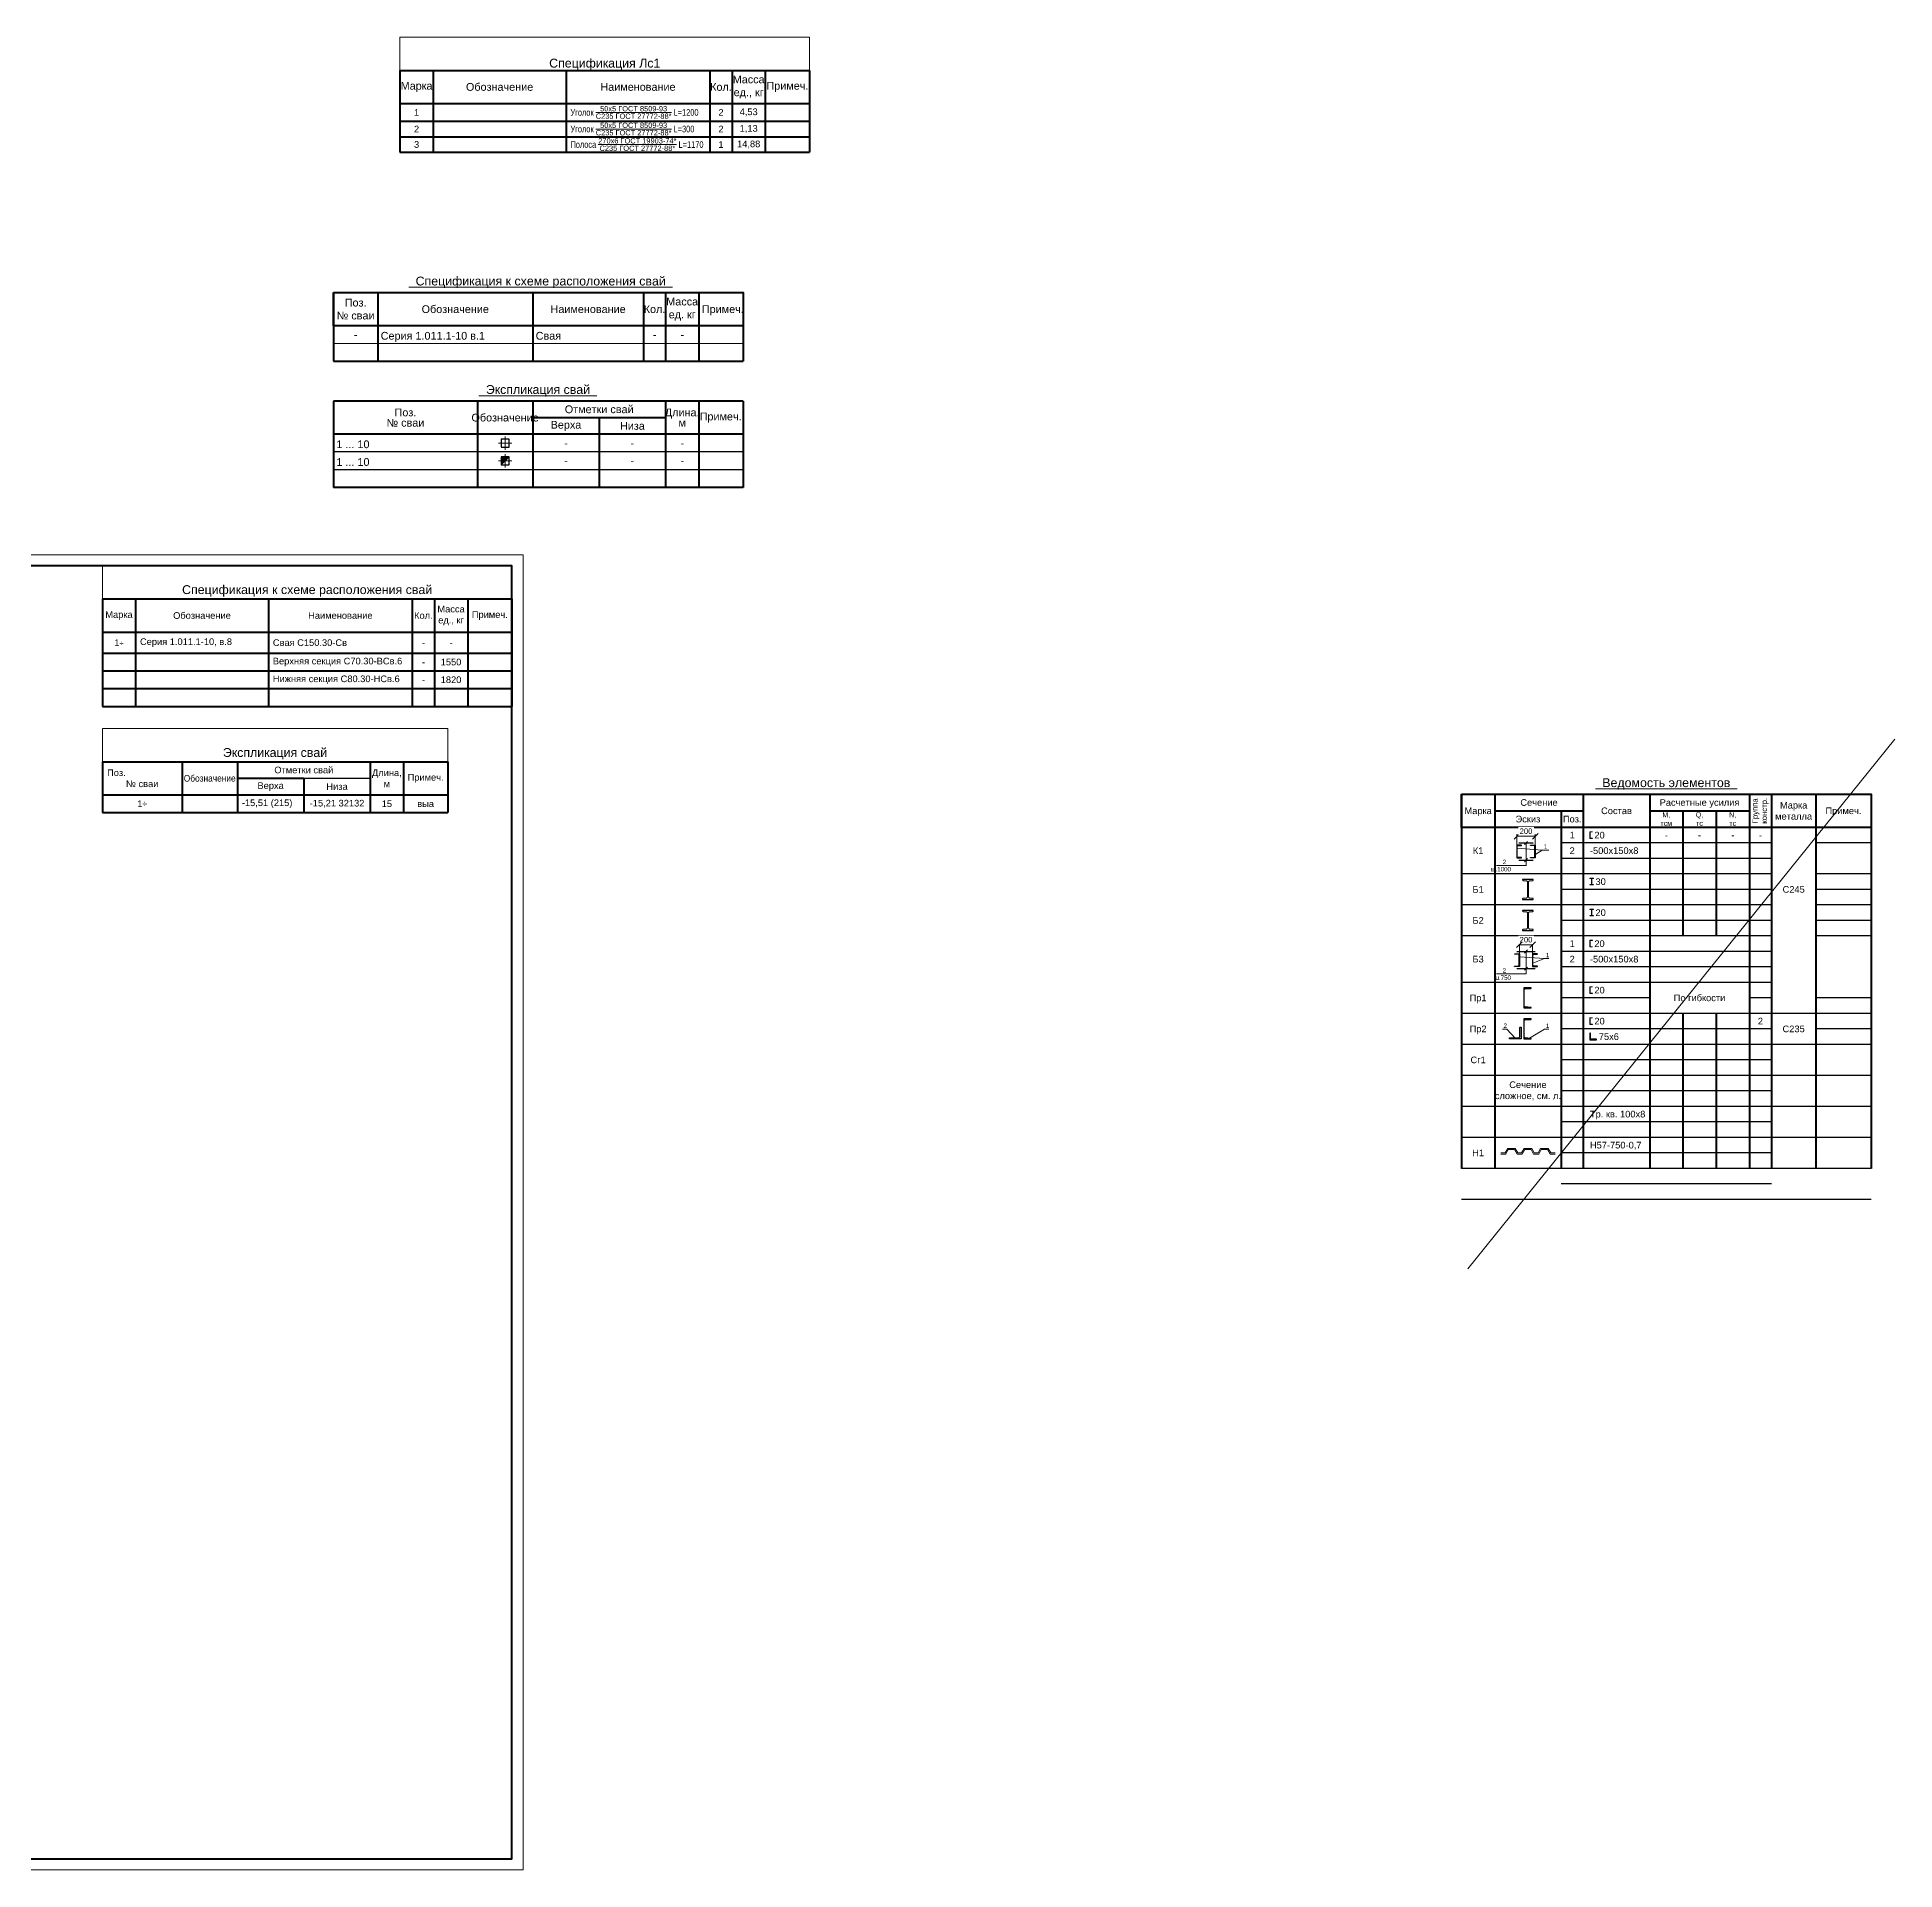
# Paper-space layout 'А1 г' of a CAD drawing. Header units: millimetres. Extents: x -1826 to 3142, y -699 to 3864.
# Drawn here: x 622 to 1461, y 1 to 829 of the extents above; entities that cross this region are included whole.
import ezdxf
from ezdxf.enums import TextEntityAlignment as Align

# ---------------------------------------------------------------- set-up
doc = ezdxf.new("R2010")
doc.units = ezdxf.units.MM
doc.header["$MEASUREMENT"] = 0
doc.header["$PDMODE"] = 3
doc.linetypes.add('ОСЕВАЯ', pattern=[20, 15, -2, 1, -2])
for name, color, linetype, lineweight in [('01_Оси', 4, 'ОСЕВАЯ', 13), ('01_Спецификация', 7, 'Continuous', 13), ('01_Спецификация @ 1 (1)', 7, 'Continuous', 13), ('01_Формат', 7, 'Continuous', 13)]:
    doc.layers.add(name, color=color, linetype=linetype, lineweight=lineweight)
doc.styles.add('Arial', font='arial.ttf')
doc.dimstyles.new('А-2.5-1', dxfattribs={"dimscale": 0, "dimtxt": 2.5, "dimasz": 2.5, "dimexe": 1, "dimexo": 0, "dimgap": 1, "dimtad": 1, "dimdec": 1, "dimlfac": -1, "dimrnd": 1, "dimtxsty": 'Arial', "dimblk": 'OBLIQUE', "dimcen": 0, "dimclrd": 256, "dimclre": 256, "dimadec": 1, "dimazin": 2, "dimtfac": 1, "dimtdec": 1, "dimtmove": 0, "dimatfit": 3, "dimfxl": 1, "dimtfill": 1, "dimtolj": 1, "dimlwd": 15, "dimlwe": 15, "dimarcsym": 0})

# ---------------------------------------------------------------- blocks, each defined once
blk = doc.blocks.new('швеллер 24')
blk.add_lwpolyline([(66, 118), (66, 120), (-24, 120), (-24, -120), (66, -120), (66, -118, 0.387823), (62, -114), (-9, -107, -0.387823), (-19, -97), (-19, 97, -0.387823), (-9, 107), (62, 114, 0.387823)], format="xyb", close=True)
blk = doc.blocks.new('_Oblique')
at = {"color": 0, "linetype": 'ByBlock', "lineweight": -2}
blk.add_line((-0.5, -0.5), (0.5, 0.5), dxfattribs=at)
blk = doc.blocks.new('*D70')
at = {"layer": '01_Спецификация', "lineweight": 15, "transparency": 16777216}
for p, q in [((1290.34, 463.8), (1290.34, 468.83)), ((1290.34, 467.83), (1298.68, 467.83)), ((1298.68, 463.8), (1298.68, 468.83))]:
    blk.add_line(p, q, dxfattribs=at)
at = {"layer": 'Defpoints', "color": 0, "transparency": 16777216}
for p in [(1290.34, 463.8), (1298.68, 463.8)]:
    blk.add_point(p, dxfattribs=at)
at = {"layer": '01_Спецификация', "lineweight": 15, "transparency": 16777216, "xscale": 2.5, "yscale": 2.5, "zscale": 2.5, "rotation": 180}
blk.add_blockref('_Oblique', (1290.34, 467.83), dxfattribs=at)
at = {"layer": '01_Спецификация', "lineweight": 15, "transparency": 16777216, "xscale": 2.5, "yscale": 2.5, "zscale": 2.5}
blk.add_blockref('_Oblique', (1298.68, 467.83), dxfattribs=at)
at = {"layer": '01_Спецификация', "color": 0, "lineweight": 13, "transparency": 16777216, "insert": (1294.51, 470.1), "char_height": 2.5, "attachment_point": 5, "style": 'Arial', "bg_fill": 3, "box_fill_scale": 1.25, "bg_fill_color": 256, "bg_fill_true_color": 13158600, "bg_fill_transparency": 0}
blk.add_mtext('\\A1;200', dxfattribs=at)
at = {"layer": 'Defpoints', "color": 0, "transparency": 16777216}
blk.add_point((1298.68, 467.83), dxfattribs=at)
blk = doc.blocks.new('*D71')
at = {"layer": '01_Спецификация', "lineweight": 15, "transparency": 16777216}
for p, q in [((1291.51, 414.8), (1291.51, 419.83)), ((1297.51, 414.8), (1297.51, 419.83)), ((1291.51, 418.83), (1297.51, 418.83))]:
    blk.add_line(p, q, dxfattribs=at)
at = {"layer": 'Defpoints', "color": 0, "transparency": 16777216}
for p in [(1291.51, 414.8), (1297.51, 414.8)]:
    blk.add_point(p, dxfattribs=at)
at = {"layer": '01_Спецификация', "color": 0, "lineweight": 13, "transparency": 16777216, "insert": (1294.51, 421.1), "char_height": 2.5, "attachment_point": 5, "style": 'Arial', "bg_fill": 3, "box_fill_scale": 1.25, "bg_fill_color": 256, "bg_fill_true_color": 13158600, "bg_fill_transparency": 0}
blk.add_mtext('\\A1;200', dxfattribs=at)
at = {"layer": 'Defpoints', "color": 0, "transparency": 16777216}
blk.add_point((1297.51, 418.83), dxfattribs=at)
at = {"layer": '01_Спецификация', "lineweight": 15, "transparency": 16777216, "xscale": 2.5, "yscale": 2.5, "zscale": 2.5, "rotation": 180}
blk.add_blockref('_Oblique', (1291.51, 418.83), dxfattribs=at)
at = {"layer": '01_Спецификация', "lineweight": 15, "transparency": 16777216, "xscale": 2.5, "yscale": 2.5, "zscale": 2.5}
blk.add_blockref('_Oblique', (1297.51, 418.83), dxfattribs=at)
blk = doc.blocks.new('*T62')
at = {"layer": '01_Спецификация', "color": 0, "lineweight": 40, "transparency": 16777216}
for p, q in [((0, -15), (185, -15)), ((0, -15), (0, -52)), ((15, -15), (15, -52)), ((75, -15), (75, -52)), ((140, -15), (140, -52)), ((150, -15), (150, -52)), ((165, -15), (165, -52)), ((185, -15), (185, -52)), ((0, -30), (185, -30)), ((0, -38), (185, -38)), ((0, -45), (185, -45)), ((0, -52), (185, -52))]:
    blk.add_line(p, q, dxfattribs=at)
at = {"layer": 'Defpoints', "color": 8, "linetype": 'ByBlock', "lineweight": 0, "transparency": 16777216}
for p, q in [((0, 0), (185, 0)), ((0, 0), (0, -15)), ((185, 0), (185, -15))]:
    blk.add_line(p, q, dxfattribs=at)
at = {"layer": '01_Спецификация', "color": 0, "transparency": 16777216, "style": 'Arial'}
for s, insert, char_height, width, attachment_point in [('Спецификация Лс1', (92.5, -14.94), 4, 184.88, 8), ('Марка', (7.5, -22.5), 3.5, 14.88, 5), ('Обозначение', (45, -22.5), 3.5, 59.88, 5), ('Наименование', (107.5, -22.5), 3.5, 64.88, 5), ('Кол.', (145, -22.5), 3.5, 9.88, 5), ('Масса ед., кг', (157.5, -22.5), 3.5, 14.88, 5), ('Примеч.', (175, -22.5), 3.5, 19.88, 5)]:
    blk.add_mtext(s, dxfattribs=dict(at, insert=insert, char_height=char_height, width=width, attachment_point=attachment_point))
at = {"layer": '01_Спецификация', "transparency": 16777216, "char_height": 3, "style": 'Arial'}
for s, insert, width, attachment_point in [('1', (7.5, -34), 15, 5), ('\\A1;{\\W0.8;Уголок \\H0.8x;\\S50х5 ГОСТ 8509-93/С235 ГОСТ 27772-88*;\\H1.25x; L=1200}', (77, -34), 61, 4), ('2', (145, -34), 10, 5), ('4,53', (157.5, -34), 15, 5), ('2', (7.5, -41.5), 15, 5), ('\\A1;{\\W0.8;Уголок \\H0.8x;\\S50х5 ГОСТ 8509-93/С235 ГОСТ 27772-88*;\\H1.25x; L=300}', (77, -41.5), 61, 4), ('2', (145, -41.5), 10, 5), ('1,13', (157.5, -41.5), 15, 5), ('3', (7.5, -48.5), 15, 5), ('\\A1;{\\W0.8;Полоса \\H0.8x;\\S270х6 ГОСТ 19903-74*/С235 ГОСТ 27772-88*;\\H1.25x; L=1170}', (77, -48.5), 61, 4), ('1', (145, -48.5), 10, 5), ('14,88', (157.5, -48.5), 15, 5)]:
    blk.add_mtext(s, dxfattribs=dict(at, insert=insert, width=width, attachment_point=attachment_point))
blk = doc.blocks.new('*T93')
at = {"layer": '01_Спецификация', "color": 0, "lineweight": 40, "transparency": 16777216}
for p, q in [((0, -15), (156, -15)), ((0, -15), (0, -38)), ((36, -15), (36, -38)), ((61, -15), (61, -38)), ((121, -15), (121, -38)), ((136, -15), (136, -38)), ((156, -15), (156, -38)), ((61, -22.5), (91, -22.5)), ((91, -22.5), (91, -38)), ((0, -30), (156, -30)), ((0, -38), (156, -38))]:
    blk.add_line(p, q, dxfattribs=at)
at = {"layer": '01_Спецификация', "color": 0, "linetype": 'ByBlock', "lineweight": -2, "transparency": 16777216}
blk.add_line((91, -22.5), (121, -22.5), dxfattribs=at)
at = {"layer": 'Defpoints', "color": 8, "linetype": 'ByBlock', "lineweight": 0, "transparency": 16777216}
for p, q in [((0, 0), (156, 0)), ((0, 0), (0, -15)), ((156, 0), (156, -15))]:
    blk.add_line(p, q, dxfattribs=at)
at = {"layer": '01_Спецификация', "color": 0, "transparency": 16777216, "style": 'Arial'}
for s, insert, char_height, width, attachment_point in [('Экспликация свай', (78, -14), 4, 154, 8), ('Поз.                     № сваи', (18, -22.5), 3, 35.88, 5), ('{\\W0.9;Обозначение}', (48.5, -22.5), 3, 24.88, 5), ('Отметки свай', (91, -18.75), 3, 59.88, 5), ('Длина, м', (128.5, -22.5), 3, 14.88, 5), ('Примеч.', (146, -22.5), 3, 19.88, 5)]:
    blk.add_mtext(s, dxfattribs=dict(at, insert=insert, char_height=char_height, width=width, attachment_point=attachment_point))
at = {"layer": '01_Спецификация', "transparency": 16777216, "char_height": 3, "style": 'Arial'}
for s, insert, width, attachment_point in [('Верха', (76, -26.25), 26, 5), ('Низа', (106, -26.25), 30, 5), ('1{\\fCS Standard|b0|i0|c204|p34;÷}', (18, -34), 36, 5), ('-15,51 (215)', (63, -34), 26, 4), ('-15,21 32132', (106, -34), 30, 5), ('15', (128.5, -34), 15, 5), ('выа', (146, -34), 20, 5)]:
    blk.add_mtext(s, dxfattribs=dict(at, insert=insert, width=width, attachment_point=attachment_point))
blk = doc.blocks.new('*T94')
at = {"layer": '01_Спецификация', "color": 0, "lineweight": 40, "transparency": 16777216}
for p, q in [((0, -15), (185, -15)), ((0, -15), (0, -63.51)), ((15, -15), (15, -63.51)), ((75, -15), (75, -63.51)), ((140, -15), (140, -63.51)), ((150, -15), (150, -63.51)), ((165, -15), (165, -63.51)), ((185, -15), (185, -63.51)), ((0, -30), (185, -30)), ((0, -39.51), (185, -39.51)), ((0, -47.51), (185, -47.51)), ((0, -55.51), (185, -55.51)), ((0, -63.51), (185, -63.51))]:
    blk.add_line(p, q, dxfattribs=at)
at = {"layer": 'Defpoints', "color": 8, "linetype": 'ByBlock', "lineweight": 0, "transparency": 16777216}
for p, q in [((0, 0), (185, 0)), ((0, 0), (0, -15)), ((185, 0), (185, -15))]:
    blk.add_line(p, q, dxfattribs=at)
at = {"layer": '01_Спецификация', "color": 0, "transparency": 16777216, "style": 'Arial'}
for s, insert, char_height, width, attachment_point in [('Спецификация к схеме расположения свай', (92.5, -14), 4, 183, 8), ('Марка', (7.5, -22.5), 3, 14.88, 5), ('Обозначение', (45, -22.5), 3, 59.88, 5), ('Наименование', (107.5, -22.5), 3, 64.88, 5), ('Кол.', (145, -22.5), 3, 9.88, 5), ('Масса ед., кг', (157.5, -22.5), 3, 14.88, 5), ('Примеч.', (175, -22.5), 3, 19.88, 5)]:
    blk.add_mtext(s, dxfattribs=dict(at, insert=insert, char_height=char_height, width=width, attachment_point=attachment_point))
at = {"layer": '01_Спецификация', "transparency": 16777216, "char_height": 3, "style": 'Arial'}
for s, insert, width, attachment_point in [('1{\\fCS Standard|b0|i0|c204|p34;\\H0.83333x;÷}', (7.5, -34.75), 15, 5), ('Серия 1.011.1-10, в.8', (17, -34.75), 56, 4), ('Свая С150.30-Св', (77, -34.75), 61, 4), ('Верхняя секция С70.30-ВСв.6', (77, -43.51), 61, 4), ('-', (145, -34.75), 10, 5), ('1550', (157.5, -43.51), 15, 5), ('-', (157.5, -34.75), 15, 5), ('Нижняя секция С80.30-НСв.6', (77, -51.51), 61, 4), ('-', (145, -43.51), 10, 5), ('1820', (157.5, -51.51), 15, 5), ('-', (145, -51.51), 10, 5)]:
    blk.add_mtext(s, dxfattribs=dict(at, insert=insert, width=width, attachment_point=attachment_point))

psp = doc.layouts.new('А1 г')

# ---------------------------------------------------------------- hatches: boundary and pattern name
at = {"layer": '01_Формат', "lineweight": 25}
h = psp.add_hatch(dxfattribs=at)
h.set_pattern_fill('ANSI31', color=256, scale=1.2)
h.set_pattern_definition([(45, (831.59642, 635.60178), (-0.106066, 0.106066), [])])
h.paths.add_polyline_path([(833.4, 637.4), (831.6, 637.4), (831.6, 635.6)])
h.paths.add_polyline_path([(833.4, 639.2), (831.6, 639.2), (831.6, 637.4), (833.4, 637.4)])
h.paths.add_polyline_path([(835.2, 639.2), (833.4, 639.2), (833.4, 637.4)])

# ---------------------------------------------------------------- linework, layer by layer
at = {"layer": '01_Оси'}
for p, q in [((833.4, 642.4), (833.4, 648.4)), ((830.4, 645.4), (836.4, 645.4)), ((833.4, 634.4), (833.4, 640.4)), ((830.4, 637.4), (836.4, 637.4))]:
    psp.add_line(p, q, dxfattribs=at)
at = {"layer": '01_Спецификация', "lineweight": 50}
for p, q in [((755.9, 713.4), (755.9, 682.4)), ((775.9, 713.4), (775.9, 682.4)), ((845.9, 713.4), (845.9, 682.4)), ((895.9, 713.4), (895.9, 682.4)), ((905.9, 713.4), (905.9, 682.4)), ((920.9, 713.4), (920.9, 682.4)), ((940.9, 713.4), (940.9, 682.4)), ((895.9, 705.9), (895.9, 682.4)), ((905.9, 705.9), (905.9, 682.4)), ((920.9, 705.9), (920.9, 682.4)), ((755.9, 682.4), (940.9, 682.4)), ((1265.38, 486.83), (1265.38, 317.83)), ((1280.38, 486.83), (1280.38, 317.83)), ((1320.38, 486.83), (1320.38, 317.83)), ((1350.38, 486.83), (1350.38, 317.83)), ((1395.38, 486.83), (1395.38, 317.83)), ((1405.38, 486.83), (1405.38, 317.83)), ((1425.38, 486.83), (1425.38, 317.83)), ((1450.38, 486.83), (1450.38, 317.83)), ((1280.38, 479.33), (1320.38, 479.33)), ((1310.38, 479.33), (1310.38, 317.83)), ((1350.38, 479.33), (1395.38, 479.33)), ((1365.38, 479.33), (1365.38, 422.83)), ((1380.38, 479.33), (1380.38, 422.83)), ((1365.38, 387.83), (1365.38, 317.83)), ((1380.38, 387.83), (1380.38, 317.83))]:
    psp.add_line(p, q, dxfattribs=at)
at = {"layer": '01_Спецификация', "linetype": 'Continuous'}
psp.add_line((755.9, 690.4), (940.9, 690.4), dxfattribs=at)
at = {"layer": '01_Спецификация', "lineweight": 25}
for p, q in [((1405.38, 471.83), (1265.38, 471.83)), ((1405.38, 471.83), (1310.38, 471.83)), ((1450.38, 471.83), (1425.41, 471.83)), ((1450.38, 471.83), (1425.42, 471.83)), ((1405.38, 464.83), (1310.38, 464.83)), ((1450.38, 464.83), (1425.44, 464.83)), ((1405.38, 457.83), (1310.38, 457.83)), ((1405.38, 450.83), (1265.38, 450.83)), ((1450.38, 450.83), (1425.38, 450.83)), ((1405.38, 436.83), (1265.38, 436.83)), ((1405.38, 443.83), (1310.38, 443.83)), ((1450.38, 436.83), (1425.38, 436.83)), ((1450.38, 443.83), (1425.44, 443.83)), ((1405.38, 429.83), (1310.38, 429.83)), ((1450.38, 429.83), (1425.44, 429.83)), ((1405.38, 422.83), (1265.38, 422.83)), ((1450.38, 422.83), (1425.38, 422.83)), ((1405.38, 415.83), (1310.38, 415.83)), ((1405.38, 408.83), (1310.38, 408.83)), ((1405.38, 401.83), (1265.38, 401.83)), ((1350.38, 394.83), (1310.38, 394.83)), ((1405.38, 394.83), (1395.38, 394.83)), ((1450.38, 394.83), (1425.44, 394.83)), ((1450.38, 387.83), (1265.38, 387.83)), ((1405.38, 380.83), (1310.38, 380.83)), ((1450.38, 380.83), (1425.47, 380.83)), ((1450.46, 373.83), (1265.38, 373.83)), ((1405.38, 366.83), (1310.38, 366.83)), ((1450.46, 359.83), (1265.38, 359.83)), ((1405.38, 352.83), (1310.38, 352.83)), ((1450.46, 345.83), (1265.38, 345.83)), ((1405.38, 338.83), (1310.38, 338.83)), ((1450.46, 331.83), (1265.38, 331.83)), ((1405.38, 324.83), (1310.38, 324.83)), ((1450.46, 317.83), (1265.38, 317.83)), ((1405.38, 310.83), (1310.38, 310.83)), ((1450.46, 303.83), (1265.38, 303.83))]:
    psp.add_line(p, q, dxfattribs=at)
at = {"layer": '01_Спецификация'}
for p, q in [((1301.84, 461.57), (1290.34, 462.5)), ((1302.84, 412.57), (1291.51, 413.35))]:
    psp.add_line(p, q, dxfattribs=at)
at = {"layer": '01_Спецификация', "lineweight": 30}
for p, q in [((1291.34, 464.8), (1297.68, 464.8)), ((1293.8, 464.1), (1295.22, 465.51)), ((1291.34, 457.03), (1297.68, 457.03)), ((1293.8, 456.32), (1295.22, 457.73)), ((1290.34, 415.8), (1298.68, 415.8)), ((1293.8, 415.1), (1295.22, 416.51)), ((1290.34, 408.03), (1298.68, 408.03)), ((1293.8, 407.32), (1295.22, 408.73))]:
    psp.add_line(p, q, dxfattribs=at)
at = {"layer": '01_Спецификация', "lineweight": 13}
for p, q in [((1294.51, 464.8), (1294.51, 454.64)), ((1294.51, 415.8), (1294.51, 405.64))]:
    psp.add_line(p, q, dxfattribs=at)
at = {"layer": '01_Спецификация', "lineweight": 50}
for points in [[(755.9, 713.4), (940.9, 713.4), (940.9, 698.4), (755.9, 698.4)], [(1265.38, 486.83), (1450.38, 486.83), (1450.38, 471.83), (1265.38, 471.83)]]:
    psp.add_lwpolyline(points, close=True, dxfattribs=at)
at = {"layer": '01_Спецификация', "lineweight": 30}
for points in [[(1292.51, 463.74), (1292.51, 463.8), (1290.34, 463.8), (1290.34, 458.03), (1292.51, 458.03), (1292.51, 458.09, 0.387823), (1292.42, 458.18), (1290.71, 458.34, -0.387823), (1290.48, 458.59), (1290.48, 463.24, -0.387823), (1290.71, 463.49), (1292.42, 463.65, 0.387823)], [(1296.51, 463.74), (1296.51, 463.8), (1298.68, 463.8), (1298.68, 458.03), (1296.51, 458.03), (1296.51, 458.09, -0.387823), (1296.6, 458.18), (1298.31, 458.34, 0.387823), (1298.54, 458.59), (1298.54, 463.24, 0.387823), (1298.31, 463.49), (1296.6, 463.65, -0.387823)], [(1297.79, 448.1), (1297.79, 448.35), (1292.98, 448.35), (1292.98, 448.1, 0.388162), (1293.18, 447.88), (1294.69, 447.74, -0.388162), (1295.2, 447.18), (1295.2, 440.49, -0.388162), (1294.69, 439.92), (1293.18, 439.79, 0.388162), (1292.98, 439.56), (1292.98, 439.32), (1297.79, 439.32), (1297.79, 439.56, 0.388162), (1297.58, 439.79), (1296.08, 439.92, -0.388162), (1295.56, 440.49), (1295.56, 447.18, -0.388162), (1296.08, 447.74), (1297.58, 447.88, 0.388162)], [(1297.79, 434.1), (1297.79, 434.35), (1292.98, 434.35), (1292.98, 434.1, 0.388162), (1293.18, 433.88), (1294.69, 433.74, -0.388162), (1295.2, 433.18), (1295.2, 426.49, -0.388162), (1294.69, 425.92), (1293.18, 425.79, 0.388162), (1292.98, 425.56), (1292.98, 425.32), (1297.79, 425.32), (1297.79, 425.56, 0.388162), (1297.58, 425.79), (1296.08, 425.92, -0.388162), (1295.56, 426.49), (1295.56, 433.18, -0.388162), (1296.08, 433.74), (1297.58, 433.88, 0.388162)], [(1289.34, 414.74), (1289.34, 414.8), (1291.51, 414.8), (1291.51, 409.03), (1289.34, 409.03), (1289.34, 409.09, -0.387823), (1289.43, 409.18), (1291.14, 409.34, 0.387823), (1291.37, 409.59), (1291.37, 414.24, 0.387823), (1291.14, 414.49), (1289.43, 414.65, -0.387823)], [(1296.89, 399.25), (1296.89, 399.35), (1293.51, 399.35), (1293.51, 390.32), (1296.89, 390.32), (1296.89, 390.41, 0.387823), (1296.76, 390.56), (1294.08, 390.81, -0.387823), (1293.72, 391.2), (1293.72, 398.47, -0.387823), (1294.08, 398.86), (1296.76, 399.1, 0.387823)], [(1287, 376.66, -0.414214), (1287.19, 376.85), (1291.15, 376.85, 0.414214), (1291.73, 377.42), (1291.73, 381.38, -0.414214), (1291.92, 381.57), (1292.25, 381.57), (1292.25, 376.32), (1287, 376.32)], [(1296.89, 385.25), (1296.89, 385.35), (1293.51, 385.35), (1293.51, 376.32), (1296.89, 376.32), (1296.89, 376.41, 0.387823), (1296.76, 376.56), (1294.08, 376.81, -0.387823), (1293.72, 377.2), (1293.72, 384.47, -0.387823), (1294.08, 384.86), (1296.76, 385.1, 0.387823)], [(1326.38, 376.03, 0.414214), (1326.27, 376.13), (1324.01, 376.13, -0.414214), (1323.68, 376.46), (1323.68, 378.73, 0.414214), (1323.57, 378.83), (1323.38, 378.83), (1323.38, 375.83), (1326.38, 375.83)]]:
    psp.add_lwpolyline(points, format="xyb", close=True, dxfattribs=at)
at = {"layer": '01_Спецификация', "lineweight": 13}
for points in [[(1298.54, 459.48), (1301.84, 461.57), (1304.81, 461.57)], [(1294.51, 454.64), (1288.39, 454.64), (1281.16, 454.64)], [(1297.64, 410.48), (1302.84, 412.57), (1304.81, 412.57)], [(1294.51, 405.64), (1288.39, 405.64), (1281.16, 405.64)], [(1289.68, 376.63), (1285.86, 380.66), (1283.89, 380.66)], [(1296.08, 376.63), (1302.84, 380.66), (1304.81, 380.66)]]:
    psp.add_lwpolyline(points, dxfattribs=at)
at = {"layer": '01_Спецификация'}
for points in [[(1324.98, 448.75), (1324.98, 448.83), (1323.38, 448.83), (1323.38, 448.75, 0.388162), (1323.45, 448.68), (1323.95, 448.63, -0.388162), (1324.12, 448.45), (1324.12, 446.22, -0.388162), (1323.95, 446.03), (1323.45, 445.99, 0.388162), (1323.38, 445.91), (1323.38, 445.83), (1324.98, 445.83), (1324.98, 445.91, 0.388162), (1324.91, 445.99), (1324.41, 446.03, -0.388162), (1324.24, 446.22), (1324.24, 448.45, -0.388162), (1324.41, 448.63), (1324.91, 448.68, 0.388162)], [(1324.98, 434.75), (1324.98, 434.83), (1323.38, 434.83), (1323.38, 434.75, 0.388162), (1323.45, 434.68), (1323.95, 434.63, -0.388162), (1324.12, 434.45), (1324.12, 432.22, -0.388162), (1323.95, 432.03), (1323.45, 431.99, 0.388162), (1323.38, 431.91), (1323.38, 431.83), (1324.98, 431.83), (1324.98, 431.91, 0.388162), (1324.91, 431.99), (1324.41, 432.03, -0.388162), (1324.24, 432.22), (1324.24, 434.45, -0.388162), (1324.41, 434.63), (1324.91, 434.68, 0.388162)]]:
    psp.add_lwpolyline(points, format="xyb", close=True, dxfattribs=at)
at = {"layer": '01_Формат', "lineweight": 50}
for p, q in [((940.9, 664.4), (755.9, 664.4)), ((940.9, 664.4), (755.9, 664.4)), ((940.9, 664.4), (755.9, 664.4)), ((755.9, 664.4), (755.9, 625.4)), ((820.9, 664.4), (820.9, 625.4)), ((845.9, 664.4), (845.9, 625.4)), ((905.9, 664.4), (905.9, 625.4)), ((920.9, 664.4), (920.9, 625.4)), ((940.9, 664.4), (940.9, 625.4)), ((940.9, 664.4), (940.9, 641.4)), ((845.9, 656.9), (905.9, 656.9)), ((875.9, 656.9), (875.9, 625.4)), ((940.9, 649.4), (755.9, 649.4)), ((940.9, 649.4), (755.9, 649.4)), ((940.9, 625.4), (755.9, 625.4))]:
    psp.add_line(p, q, dxfattribs=at)
at = {"layer": '01_Формат'}
psp.add_line((905.9, 656.9), (845.9, 656.9), dxfattribs=at)
at = {"layer": '01_Формат', "lineweight": 25}
for p, q in [((940.9, 641.4), (755.9, 641.4)), ((831.6, 635.6), (835.2, 639.2)), ((940.9, 633.4), (755.9, 633.4))]:
    psp.add_line(p, q, dxfattribs=at)
for points in [[(831.6, 643.6), (835.2, 643.6), (835.2, 647.2), (831.6, 647.2)], [(831.6, 635.6), (835.2, 635.6), (835.2, 639.2), (831.6, 639.2)]]:
    psp.add_lwpolyline(points, close=True, dxfattribs=at)
at = {"layer": '01_Формат'}
psp.add_lwpolyline([(0.5, 1.01), (841.5, 1.01), (841.5, 595.01), (0.5, 595.01)], close=True, dxfattribs=at)
at = {"layer": '01_Формат', "lineweight": 50}
psp.add_lwpolyline([(20.5, 6.01), (836.5, 6.01), (836.5, 590.01), (20.5, 590.01)], close=True, dxfattribs=at)
at = {"layer": '01_Формат'}
for points in [[(1307.7, 324.79), (1305.7, 324.79), (1304.54, 326.8), (1301.12, 326.8), (1299.96, 324.79), (1298.25, 324.79), (1297.09, 326.8), (1293.67, 326.8), (1292.51, 324.79), (1290.8, 324.79), (1289.64, 326.8), (1286.23, 326.8), (1285.07, 324.79), (1283.07, 324.79)], [(1307.7, 324.29), (1305.41, 324.29), (1304.25, 326.3), (1301.41, 326.3), (1300.25, 324.29), (1297.96, 324.29), (1296.8, 326.3), (1293.96, 326.3), (1292.8, 324.29), (1290.52, 324.29), (1289.36, 326.3), (1286.51, 326.3), (1285.35, 324.29), (1283.07, 324.29)]]:
    psp.add_lwpolyline(points, dxfattribs=at)

# ---------------------------------------------------------------- block references
for name, p in [('*T62', (785.92, 828.75)), ('*T94', (651.5, 590.01)), ('*T93', (651.5, 516.5))]:
    psp.add_blockref(name, p)
at = {"layer": '01_Спецификация', "xscale": 0.01249999995343387, "yscale": 0.01249999995343387, "zscale": 0.01249999995343387}
for p in [(1323.68, 468.33), (1323.68, 419.33), (1323.68, 398.33), (1323.68, 384.33)]:
    psp.add_blockref('швеллер 24', p, dxfattribs=at)

# ---------------------------------------------------------------- texts
at = {"layer": '01_Спецификация', "color": 7, "style": 'Arial'}
for s, p in [('%%U  Спецификация к схеме расположения свай  ', (849.47, 715.4)), ('%%U  Экспликация свай  ', (848.25, 666.4))]:
    psp.add_text(s, height=4, dxfattribs=at).set_placement(p, align=Align.BOTTOM_CENTER)
at = {"layer": '01_Спецификация', "ltscale": 0.5, "style": 'Arial'}
for s, p in [('Обозначение', (810.9, 705.9)), ('Наименование', (870.9, 705.9)), ('Кол.', (900.9, 705.9)), ('Примеч.', (931.75, 705.9)), ('-', (900.9, 694.4)), ('-', (913.4, 694.4))]:
    psp.add_text(s, height=3.5, dxfattribs=at).set_placement(p, align=Align.MIDDLE_CENTER)
at = {"layer": '01_Спецификация', "lineweight": 20, "ltscale": 0.5, "style": 'Arial'}
psp.add_text('-', height=3.5, dxfattribs=at).set_placement((765.9, 694.4), align=Align.MIDDLE_CENTER)
at = {"layer": '01_Спецификация', "ltscale": 0.5, "style": 'Arial'}
for s, p in [('Серия 1.011.1-10 в.1', (777.21, 692.12)), ('Свая ', (847.21, 692.12)), ('1 ... 10', (757.21, 643.12)), ('1 ... 10', (757.21, 635.12))]:
    psp.add_text(s, height=3.5, dxfattribs=at).set_placement(p)
at = {"layer": '01_Спецификация', "ltscale": 100, "char_height": 3.5, "attachment_point": 5, "style": 'Arial'}
for s, insert, width in [('Поз. \\P№ сваи', (765.9, 705.9), 20), ('Масса ед. кг', (913.4, 705.9), 15)]:
    psp.add_mtext(s, dxfattribs=dict(at, insert=insert, width=width))
at = {"layer": '01_Спецификация @ 1 (1)', "lineweight": 20, "ltscale": 0.5, "style": 'Arial'}
psp.add_text('%%U  Ведомость элементов  ', height=4, dxfattribs=at).set_placement((1357.88, 488.83), align=Align.BOTTOM_CENTER)
at = {"layer": '01_Спецификация @ 1 (1)', "style": 'Arial'}
for s, p in [('Марка', (1272.88, 479.33)), ('Сечение', (1300.38, 483.08)), ('Состав', (1335.38, 479.33)), ('Расчетные усилия', (1372.88, 483.08)), ('Примеч.', (1437.88, 479.33)), ('Эскиз', (1295.38, 475.58)), ('Поз.', (1315.38, 475.58)), ('К1', (1272.88, 461.33)), ('2', (1315.37, 461.33)), ('1', (1315.37, 468.33)), ('-', (1357.89, 468.33)), ('-', (1372.89, 468.35)), ('-', (1387.89, 468.36)), ('-', (1400.37, 468.33)), ('Б1', (1272.88, 443.83)), ('С245', (1415.4, 443.83)), ('Б2', (1272.88, 429.83)), ('1', (1315.37, 419.33)), ('Б3', (1272.88, 412.33)), ('2', (1315.37, 412.33)), ('Пр1', (1272.88, 394.83)), ('Пр2', (1272.88, 380.83)), ('2', (1400.37, 384.33)), ('С235', (1415.38, 380.83)), ('Сг1', (1272.88, 366.83))]:
    psp.add_text(s, height=3, dxfattribs=at).set_placement(p, align=Align.MIDDLE_CENTER)
for s, p in [('20', (1325.38, 468.33)), ('-500х150х8', (1323.38, 461.33)), ('30', (1325.88, 447.33)), ('20', (1325.88, 433.33)), ('20', (1325.38, 419.33)), ('-500х150х8', (1323.38, 412.33)), ('20', (1325.38, 398.33)), ('20', (1325.38, 384.33)), ('75х6', (1327.38, 377.33)), ('Тр. кв. 100х8', (1323.38, 342.33)), ('Н57-750-0,7', (1323.38, 328.33))]:
    psp.add_text(s, height=3, dxfattribs=at).set_placement(p, align=Align.MIDDLE_LEFT)
at = {"layer": '01_Спецификация @ 1 (1)', "lineweight": 25, "style": 'Arial'}
for s, p in [('1', (1302.51, 461.57)), ('1', (1303.51, 412.57)), ('2', (1284.33, 380.66)), ('1', (1303.51, 380.66))]:
    psp.add_text(s, height=2, dxfattribs=at).set_placement(p, align=Align.BOTTOM_LEFT)
for s, p in [('ш.1000', (1287.72, 453.97)), ('ш.750', (1287.72, 404.97))]:
    psp.add_text(s, height=2, dxfattribs=at).set_placement(p, align=Align.TOP_RIGHT)
for p in [(1284.77, 454.64), (1284.77, 405.64)]:
    psp.add_text('2', height=2, dxfattribs=at).set_placement(p, align=Align.BOTTOM_CENTER)
at = {"layer": '01_Спецификация @ 1 (1)', "attachment_point": 5, "style": 'Arial'}
for s, insert, char_height, width in [('М,\\Pтсм', (1357.88, 475.58), 2.3, 15), ('Q,\\Pтс', (1372.88, 475.58), 2.3, 15), ('N,\\Pтс', (1387.88, 475.58), 2.3, 15), ('Марка\\Pметалла', (1415.38, 479.33), 3, 20), ('По гибкости', (1372.88, 394.83), 3, 45), ('Сечение сложное, см. л. ', (1295.38, 352.83), 3, 30), ('Н1', (1272.88, 324.83), 3, 15)]:
    psp.add_mtext(s, dxfattribs=dict(at, insert=insert, char_height=char_height, width=width))
at = {"layer": '01_Спецификация @ 1 (1)', "insert": (1400.38, 479.33), "char_height": 2.5, "width": 15, "attachment_point": 5, "rotation": 90, "style": 'Arial'}
psp.add_mtext('Группа констр.', dxfattribs=at)
at = {"layer": '01_Формат', "lineweight": 35, "style": 'Arial'}
for p in [(860.9, 645.4), (890.9, 645.4), (913.4, 645.4), (860.9, 637.4), (890.9, 637.4), (913.4, 637.4)]:
    psp.add_text('-', height=3.5, dxfattribs=at).set_placement(p, align=Align.MIDDLE_CENTER)
at = {"layer": '01_Формат', "lineweight": 35, "char_height": 3.5, "attachment_point": 5, "line_spacing_factor": 0.8, "style": 'Arial'}
for s, insert, width in [('Поз. \\P№ сваи', (788.4, 656.9), 65), ('Обозначение', (833.4, 656.9), 25), ('Отметки свай', (875.9, 660.65), 60), ('Длина, \\Pм', (913.4, 656.9), 15), ('Примеч.', (930.75, 656.9), 19.7)]:
    psp.add_mtext(s, dxfattribs=dict(at, insert=insert, width=width))
at = {"layer": '01_Формат', "lineweight": 35, "char_height": 3.5, "width": 30, "attachment_point": 5, "style": 'Arial'}
for s, insert in [('Верха', (860.9, 653.15)), ('Низа', (890.9, 653.15))]:
    psp.add_mtext(s, dxfattribs=dict(at, insert=insert))

# ---------------------------------------------------------------- next in the draw order: dimensions: what is measured, and where the dimension line sits
at = {"layer": '01_Спецификация @ 1 (1)', "lineweight": 13}
dim = psp.add_linear_dim(base=(1298.68, 467.83), p1=(1290.34, 463.8), p2=(1298.68, 463.8), text='200', dimstyle='А-2.5-1', override={"dimscale": 1, "dimtxsty": 'Arial', "dimtix": 0, "dimtofl": 1, "dimtmove": 1, "dimatfit": 3}, dxfattribs=at)
dim.commit()
dim.dimension.update_dxf_attribs({"geometry": '*D70', "text_midpoint": (1294.51, 470.1)})
dim = psp.add_linear_dim(base=(1297.51, 418.83), p1=(1291.51, 414.8), p2=(1297.51, 414.8), text='200', dimstyle='А-2.5-1', override={"dimscale": 1, "dimtxsty": 'Arial', "dimtix": 0, "dimtofl": 1, "dimtmove": 1, "dimatfit": 3}, dxfattribs=at)
dim.commit()
dim.dimension.update_dxf_attribs({"geometry": '*D71', "text_midpoint": (1294.51, 418.83), "dimtype": 160})

# ---------------------------------------------------------------- next in the draw order: linework, layer by layer
at = {"layer": '01_Спецификация'}
psp.add_line((1268.19, 272.5), (1461.1, 511.63), dxfattribs=at)
at = {"layer": '01_Спецификация', "lineweight": 30}
psp.add_lwpolyline([(1299.68, 414.74), (1299.68, 414.8), (1297.51, 414.8), (1297.51, 409.03), (1299.68, 409.03), (1299.68, 409.09, 0.387823), (1299.59, 409.18), (1297.87, 409.34, -0.387823), (1297.64, 409.59), (1297.64, 414.24, -0.387823), (1297.87, 414.49), (1299.59, 414.65, 0.387823)], format="xyb", close=True, dxfattribs=at)

doc.saveas('drawing.dxf')
